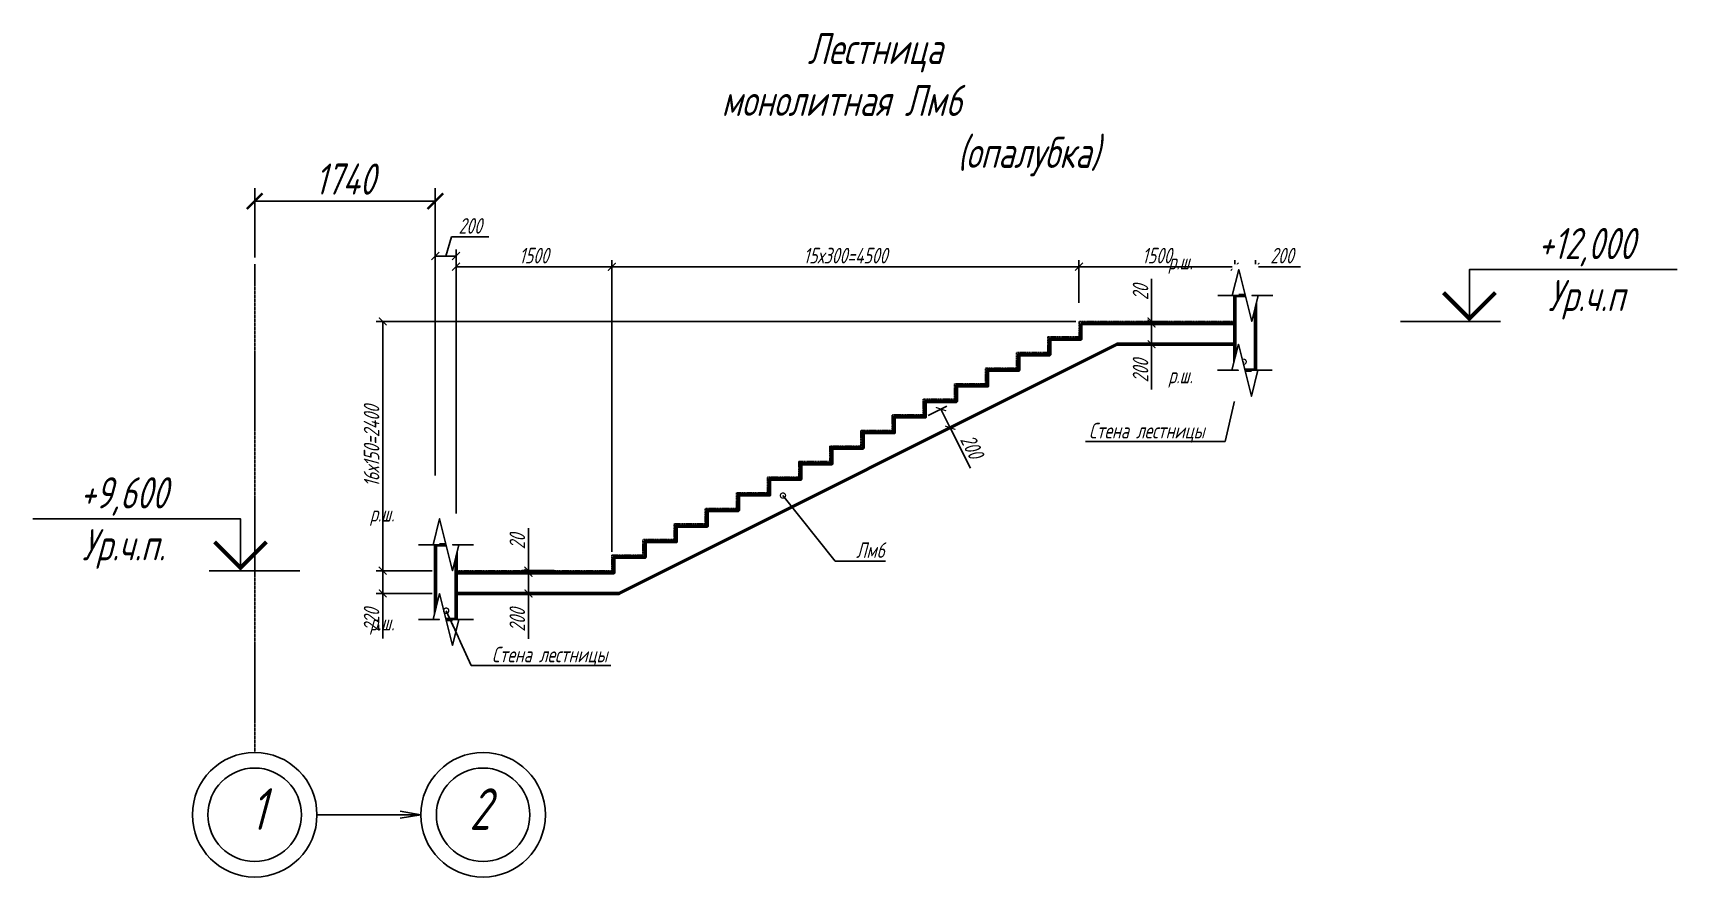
# Model space of a CAD drawing. Header units: millimetres. Extents: x 645 to 249636, y -127504 to 76561.
# Drawn here: x 111985 to 127823, y -35542 to -27414 of the extents above; entities that cross this region are included whole.
import ezdxf
from ezdxf import colors
from ezdxf.entities.mleader import LeaderData, LeaderLine
from ezdxf.enums import TextEntityAlignment as Align
from ezdxf.math import Vec2, Vec3

# ---------------------------------------------------------------- set-up
doc = ezdxf.new("R2010")
doc.units = ezdxf.units.MM
doc.linetypes.add('JIS_02_1.0', pattern=[2, 1, -1])
doc.linetypes.add('Штрихпунктирная', pattern=[11, 6, -2, 1, -2])
doc.layers.get('Defpoints').update_dxf_attribs({"color": 8})
for name, color, linetype, lineweight in [('монолит', 5, 'Continuous', 50), ('Обозначение', 94, 'Continuous', 25), ('Обозначения @ 100', 82, 'Continuous', 25), ('Основная', 7, 'Continuous', 60)]:
    doc.layers.add(name, color=color, linetype=linetype, lineweight=lineweight)
doc.layers.add('пол', color=7, linetype='JIS_02_1.0')
doc.styles.get("Standard").update_dxf_attribs({"font": 'simplex.shx', "width": 0.7, "oblique": 15, "height": 3})
doc.dimstyles.new('Default', dxfattribs={"dimtxt": 3, "dimasz": 1.5, "dimexe": 1.25, "dimexo": 0.625, "dimtad": 1, "dimdec": 0, "dimtxsty": 'Standard', "dimblk": 'ARCHTICK', "dimcen": 2.5, "dimadec": 0, "dimazin": 0, "dimtfac": 1, "dimtdec": 0, "dimtmove": 0, "dimatfit": 3, "dimfxl": 1, "dimarcsym": 0})

# ---------------------------------------------------------------- blocks, each defined once
blk = doc.blocks.new('_ArchTick')
at = {"color": 0, "linetype": 'ByBlock', "const_width": 0.15}
blk.add_lwpolyline([(-0.5, -0.5), (0.5, 0.5)], dxfattribs=at)
blk = doc.blocks.new('*D88')
at = {"layer": 'Defpoints', "color": 0, "transparency": 16777216}
for p in [(115354, -30192), (122061, -30192), (115861, -32592)]:
    blk.add_point(p, dxfattribs=at)
at = {"layer": 'Обозначение', "color": 0, "lineweight": -2, "transparency": 16777216}
for p, q in [((122030, -30192), (115291, -30192)), ((115354, -32592), (115354, -30192)), ((115830, -32592), (115291, -32592))]:
    blk.add_line(p, q, dxfattribs=at)
at = {"layer": 'Обозначение', "color": 0, "lineweight": -2, "transparency": 16777216, "xscale": 75, "yscale": 75, "zscale": 75}
for p, rotation in [((115354, -30192), 90), ((115354, -32592), 270)]:
    blk.add_blockref('_ArchTick', p, dxfattribs=dict(at, rotation=rotation))
at = {"layer": 'Обозначение', "color": 0, "transparency": 16777216, "insert": (115247, -31392), "char_height": 150, "attachment_point": 5, "rotation": 90}
blk.add_mtext('16х150=2400', dxfattribs=at)
blk = doc.blocks.new('*D82')
at = {"layer": 'Defpoints', "color": 0, "transparency": 16777216}
for p in [(122061, -29665), (122061, -30042), (117561, -32441)]:
    blk.add_point(p, dxfattribs=at)
at = {"layer": 'Обозначение', "color": 0, "lineweight": -2, "transparency": 16777216}
for p, q in [((117561, -32410), (117561, -29602)), ((122061, -30011), (122061, -29602)), ((117561, -29665), (122061, -29665))]:
    blk.add_line(p, q, dxfattribs=at)
at = {"layer": 'Обозначение', "color": 0, "lineweight": -2, "transparency": 16777216, "xscale": 75, "yscale": 75, "zscale": 75, "rotation": 180}
blk.add_blockref('_ArchTick', (117561, -29665), dxfattribs=at)
at = {"layer": 'Обозначение', "color": 0, "lineweight": -2, "transparency": 16777216, "xscale": 75, "yscale": 75, "zscale": 75}
blk.add_blockref('_ArchTick', (122061, -29665), dxfattribs=at)
at = {"layer": 'Обозначение', "color": 0, "transparency": 16777216, "insert": (119811, -29558), "char_height": 150, "attachment_point": 5}
blk.add_mtext('15х300=4500', dxfattribs=at)
blk = doc.blocks.new('_DotSmall')
at = {"color": 0, "linetype": 'ByBlock', "const_width": 0.5}
blk.add_lwpolyline([(-0.0625, 0, 1), (0.0625, 0, 1)], format="xyb", close=True, dxfattribs=at)
blk = doc.blocks.new('*D78')
at = {"layer": 'Defpoints', "color": 0, "transparency": 16777216}
for p in [(123561, -29665), (122061, -30042), (123561, -30042)]:
    blk.add_point(p, dxfattribs=at)
at = {"layer": 'Обозначение', "color": 0, "lineweight": -2, "transparency": 16777216}
for p, q in [((122061, -30011), (122061, -29602)), ((123561, -30011), (123561, -29602)), ((122061, -29665), (123561, -29665))]:
    blk.add_line(p, q, dxfattribs=at)
at = {"layer": 'Обозначение', "color": 0, "lineweight": -2, "transparency": 16777216, "xscale": 75, "yscale": 75, "zscale": 75, "rotation": 180}
blk.add_blockref('_ArchTick', (122061, -29665), dxfattribs=at)
at = {"layer": 'Обозначение', "color": 0, "lineweight": -2, "transparency": 16777216, "xscale": 75, "yscale": 75, "zscale": 75}
blk.add_blockref('_ArchTick', (123561, -29665), dxfattribs=at)
at = {"layer": 'Обозначение', "color": 0, "transparency": 16777216, "insert": (122811, -29558), "char_height": 150, "attachment_point": 5}
blk.add_mtext('1500', dxfattribs=at)
blk = doc.blocks.new('*D77')
at = {"layer": 'Defpoints', "color": 0, "transparency": 16777216}
for p in [(116061, -29665), (116061, -32441), (117561, -32441)]:
    blk.add_point(p, dxfattribs=at)
at = {"layer": 'Обозначение', "color": 0, "lineweight": -2, "transparency": 16777216}
for p, q in [((116061, -32410), (116061, -29602)), ((117561, -32410), (117561, -29602)), ((117561, -29665), (116061, -29665))]:
    blk.add_line(p, q, dxfattribs=at)
at = {"layer": 'Обозначение', "color": 0, "lineweight": -2, "transparency": 16777216, "xscale": 75, "yscale": 75, "zscale": 75, "rotation": 180}
blk.add_blockref('_ArchTick', (116061, -29665), dxfattribs=at)
at = {"layer": 'Обозначение', "color": 0, "lineweight": -2, "transparency": 16777216, "xscale": 75, "yscale": 75, "zscale": 75}
blk.add_blockref('_ArchTick', (117561, -29665), dxfattribs=at)
at = {"layer": 'Обозначение', "color": 0, "transparency": 16777216, "insert": (116811, -29558), "char_height": 150, "attachment_point": 5}
blk.add_mtext('1500', dxfattribs=at)
blk = doc.blocks.new('*U24')
at = {"color": 0, "linetype": 'ByBlock', "lineweight": -2}
blk.add_line((-3, 0), (-12.63, 0), dxfattribs=at)
blk.add_lwpolyline([(-9.63, 0), (-9.63, 5), (-29.63, 5)], dxfattribs=at)
at = {"color": 0, "linetype": 'ByBlock', "lineweight": -2, "const_width": 0.4}
blk.add_lwpolyline([(-7.13, 2.78), (-9.63, 0.28), (-12.13, 2.78)], dxfattribs=at)
at = {"color": 0, "linetype": 'ByBlock', "lineweight": -2, "oblique": 15}
for tag, p in [('ОТМЕТКА', (-20.88, 7.5)), ('НТЕКСТ', (-20.88, 2.5))]:
    blk.add_attdef(tag, text='', height=3, dxfattribs=at).set_placement(p, align=Align.MIDDLE_CENTER)
blk = doc.blocks.new('*U25')
at = {"color": 0, "linetype": 'ByBlock', "lineweight": -2}
blk.add_line((3, 0), (11.72, 0), dxfattribs=at)
blk.add_lwpolyline([(8.72, 0), (8.72, 5), (28.72, 5)], dxfattribs=at)
at = {"color": 0, "linetype": 'ByBlock', "lineweight": -2, "const_width": 0.4}
blk.add_lwpolyline([(6.22, 2.78), (8.72, 0.28), (11.22, 2.78)], dxfattribs=at)
at = {"color": 0, "linetype": 'ByBlock', "lineweight": -2, "oblique": 15}
for tag, p in [('ОТМЕТКА', (19.97, 7.5)), ('НТЕКСТ', (19.97, 2.5))]:
    blk.add_attdef(tag, text='', height=3, dxfattribs=at).set_placement(p, align=Align.MIDDLE_CENTER)
blk = doc.blocks.new('*D108')
at = {"layer": 'Defpoints', "color": 0, "transparency": 16777216}
for p in [(122760, -30192), (122890, -30192), (122890, -30212)]:
    blk.add_point(p, dxfattribs=at)
at = {"layer": 'Обозначение', "color": 0, "lineweight": -2, "transparency": 16777216}
for p, q in [((122760, -30192), (122760, -29782)), ((122859, -30192), (122698, -30192)), ((122859, -30212), (122698, -30212)), ((122760, -30212), (122760, -30192)), ((122760, -30212), (122760, -30287))]:
    blk.add_line(p, q, dxfattribs=at)
at = {"layer": 'Обозначение', "color": 0, "lineweight": -2, "transparency": 16777216, "xscale": 75, "yscale": 75, "zscale": 75}
for p, rotation in [((122760, -30192), 270), ((122760, -30212), 90)]:
    blk.add_blockref('_ArchTick', p, dxfattribs=dict(at, rotation=rotation))
at = {"layer": 'Обозначение', "color": 0, "transparency": 16777216, "insert": (122654, -29912), "char_height": 150, "attachment_point": 5, "rotation": 90}
blk.add_mtext('20', dxfattribs=at)
blk = doc.blocks.new('*D109')
at = {"layer": 'Defpoints', "color": 0, "transparency": 16777216}
for p in [(122909, -30212), (122760, -30412), (122909, -30412)]:
    blk.add_point(p, dxfattribs=at)
at = {"layer": 'Обозначение', "color": 0, "lineweight": -2, "transparency": 16777216}
for p, q in [((122878, -30212), (122698, -30212)), ((122760, -30212), (122760, -30412)), ((122878, -30412), (122698, -30412)), ((122760, -30412), (122760, -30847))]:
    blk.add_line(p, q, dxfattribs=at)
at = {"layer": 'Обозначение', "color": 0, "lineweight": -2, "transparency": 16777216, "xscale": 75, "yscale": 75, "zscale": 75}
for p, rotation in [((122760, -30212), 90), ((122760, -30412), 270)]:
    blk.add_blockref('_ArchTick', p, dxfattribs=dict(at, rotation=rotation))
at = {"layer": 'Обозначение', "color": 0, "transparency": 16777216, "insert": (122654, -30667), "char_height": 150, "attachment_point": 5, "rotation": 90}
blk.add_mtext('200', dxfattribs=at)
blk = doc.blocks.new('*D110')
at = {"layer": 'Defpoints', "color": 0, "transparency": 16777216}
for p in [(116977, -32612), (116758, -32812), (116977, -32812)]:
    blk.add_point(p, dxfattribs=at)
at = {"layer": 'Обозначение', "color": 0, "lineweight": -2, "transparency": 16777216}
for p, q in [((116946, -32612), (116695, -32612)), ((116758, -32612), (116758, -32812)), ((116946, -32812), (116695, -32812)), ((116758, -32812), (116758, -33247))]:
    blk.add_line(p, q, dxfattribs=at)
at = {"layer": 'Обозначение', "color": 0, "lineweight": -2, "transparency": 16777216, "xscale": 75, "yscale": 75, "zscale": 75}
for p, rotation in [((116758, -32612), 90), ((116758, -32812), 270)]:
    blk.add_blockref('_ArchTick', p, dxfattribs=dict(at, rotation=rotation))
at = {"layer": 'Обозначение', "color": 0, "transparency": 16777216, "insert": (116651, -33067), "char_height": 150, "attachment_point": 5, "rotation": 90}
blk.add_mtext('200', dxfattribs=at)
blk = doc.blocks.new('*D111')
at = {"layer": 'Defpoints', "color": 0, "transparency": 16777216}
for p in [(116758, -32591), (117039, -32591), (117039, -32612)]:
    blk.add_point(p, dxfattribs=at)
at = {"layer": 'Обозначение', "color": 0, "lineweight": -2, "transparency": 16777216}
for p, q in [((116758, -32591), (116758, -32181)), ((117007, -32591), (116695, -32591)), ((117007, -32612), (116695, -32612)), ((116758, -32612), (116758, -32591)), ((116758, -32612), (116758, -32687))]:
    blk.add_line(p, q, dxfattribs=at)
at = {"layer": 'Обозначение', "color": 0, "lineweight": -2, "transparency": 16777216, "xscale": 75, "yscale": 75, "zscale": 75}
for p, rotation in [((116758, -32591), 270), ((116758, -32612), 90)]:
    blk.add_blockref('_ArchTick', p, dxfattribs=dict(at, rotation=rotation))
at = {"layer": 'Обозначение', "color": 0, "transparency": 16777216, "insert": (116651, -32311), "char_height": 150, "attachment_point": 5, "rotation": 90}
blk.add_mtext('20', dxfattribs=at)
blk = doc.blocks.new('*D112')
at = {"layer": 'Defpoints', "color": 0, "transparency": 16777216}
for p in [(123761, -29665), (123561, -29942), (123761, -29942)]:
    blk.add_point(p, dxfattribs=at)
at = {"layer": 'Обозначение', "color": 0, "lineweight": -2, "transparency": 16777216}
for p, q in [((123561, -29911), (123561, -29602)), ((123761, -29911), (123761, -29602)), ((123561, -29665), (123761, -29665)), ((123761, -29665), (124196, -29665))]:
    blk.add_line(p, q, dxfattribs=at)
at = {"layer": 'Обозначение', "color": 0, "lineweight": -2, "transparency": 16777216, "xscale": 75, "yscale": 75, "zscale": 75, "rotation": 180}
blk.add_blockref('_ArchTick', (123561, -29665), dxfattribs=at)
at = {"layer": 'Обозначение', "color": 0, "lineweight": -2, "transparency": 16777216, "xscale": 75, "yscale": 75, "zscale": 75}
blk.add_blockref('_ArchTick', (123761, -29665), dxfattribs=at)
at = {"layer": 'Обозначение', "color": 0, "transparency": 16777216, "insert": (124016, -29558), "char_height": 150, "attachment_point": 5}
blk.add_mtext('200', dxfattribs=at)
blk = doc.blocks.new('*D113')
at = {"layer": 'Defpoints', "color": 0, "transparency": 16777216}
for p in [(120581, -31112), (120670, -31290), (120821, -31215)]:
    blk.add_point(p, dxfattribs=at)
at = {"layer": 'Обозначение', "color": 0, "lineweight": -2, "transparency": 16777216}
for p, q in [((120609, -31098), (120788, -31008)), ((120732, -31036), (120821, -31215)), ((120698, -31276), (120877, -31187)), ((120821, -31215), (121016, -31604))]:
    blk.add_line(p, q, dxfattribs=at)
at = {"layer": 'Обозначение', "color": 0, "lineweight": -2, "transparency": 16777216, "xscale": 75, "yscale": 75, "zscale": 75}
for p, rotation in [((120732, -31036), 116.5685892459455), ((120821, -31215), 296.5685892459455)]:
    blk.add_blockref('_ArchTick', p, dxfattribs=dict(at, rotation=rotation))
at = {"layer": 'Обозначение', "color": 0, "transparency": 16777216, "insert": (121030, -31396), "char_height": 150, "attachment_point": 5, "rotation": 296.5686}
blk.add_mtext('200', dxfattribs=at)
blk = doc.blocks.new('*D114')
at = {"layer": 'Defpoints', "color": 0, "transparency": 16777216}
for p in [(115862, -32592), (115354, -32811), (115862, -32811)]:
    blk.add_point(p, dxfattribs=at)
at = {"layer": 'Обозначение', "color": 0, "lineweight": -2, "transparency": 16777216}
for p, q in [((115831, -32592), (115291, -32592)), ((115354, -32592), (115354, -32811)), ((115831, -32811), (115291, -32811)), ((115354, -32811), (115354, -33246))]:
    blk.add_line(p, q, dxfattribs=at)
at = {"layer": 'Обозначение', "color": 0, "lineweight": -2, "transparency": 16777216, "xscale": 75, "yscale": 75, "zscale": 75}
for p, rotation in [((115354, -32592), 90), ((115354, -32811), 270)]:
    blk.add_blockref('_ArchTick', p, dxfattribs=dict(at, rotation=rotation))
at = {"layer": 'Обозначение', "color": 0, "transparency": 16777216, "insert": (115247, -33066), "char_height": 150, "attachment_point": 5, "rotation": 90}
blk.add_mtext('220', dxfattribs=at)
blk = doc.blocks.new('*U124')
at = {"color": 0, "linetype": 'ByBlock', "lineweight": -2}
for points in [[(0, 0.64), (-3, 0.64), (-3, 1.25), (0, 1.25)], [(0, -0.64), (-3, -0.64), (-3, -1.25), (0, -1.25)]]:
    blk.add_wipeout(points, dxfattribs=at)
blk.add_wipeout([(-3, -1.25), (0, -1.25), (-2.5, -0.62), (2.5, 0.62), (0, 1.25), (-3, 1.25)], dxfattribs=at)
at = {"color": 0, "linetype": 'ByBlock', "lineweight": -2, "ltscale": 100}
for points in [[(0, 1.25), (0, 0.64), (0, 2.64)], [(0, -1.25), (-2.5, -0.62), (2.5, 0.62), (0, 1.25)], [(0, -2.64), (0, -0.64), (0, -1.25)]]:
    blk.add_lwpolyline(points, dxfattribs=at)
blk = doc.blocks.new('_Open')
at = {"color": 0, "linetype": 'ByBlock', "lineweight": -2}
for p, q in [((-1, 0.167), (0, 0)), ((-1, -0.167), (0, 0)), ((0, 0), (-1, 0))]:
    blk.add_line(p, q, dxfattribs=at)
blk = doc.blocks.new('*D1005')
at = {"layer": 'Defpoints', "color": 0, "transparency": 16777216}
for p in [(114121, -29034), (114121, -29639), (115861, -30159)]:
    blk.add_point(p, dxfattribs=at)
at = {"layer": 'Обозначение', "color": 0, "lineweight": -2, "transparency": 16777216}
for p, q in [((114121, -29577), (114121, -28909)), ((115861, -30096), (115861, -28909)), ((115861, -29034), (114121, -29034))]:
    blk.add_line(p, q, dxfattribs=at)
at = {"layer": 'Обозначение', "color": 0, "lineweight": -2, "transparency": 16777216, "xscale": 150, "yscale": 150, "zscale": 150, "rotation": 180}
blk.add_blockref('_ArchTick', (114121, -29034), dxfattribs=at)
at = {"layer": 'Обозначение', "color": 0, "lineweight": -2, "transparency": 16777216, "xscale": 150, "yscale": 150, "zscale": 150}
blk.add_blockref('_ArchTick', (115861, -29034), dxfattribs=at)
at = {"layer": 'Обозначение', "color": 0, "transparency": 16777216, "insert": (114991, -28821), "char_height": 300, "attachment_point": 5}
blk.add_mtext('1740', dxfattribs=at)
blk = doc.blocks.new('*D1010')
at = {"layer": 'Defpoints', "color": 0, "transparency": 16777216}
for p in [(115861, -29562), (115861, -31706), (116061, -31706)]:
    blk.add_point(p, dxfattribs=at)
at = {"layer": 'Обозначение', "color": 0, "lineweight": -2, "transparency": 16777216}
for p, q in [((115961, -29562), (116017, -29378)), ((116017, -29378), (116377, -29378)), ((115861, -31674), (115861, -29500)), ((116061, -29562), (115861, -29562)), ((116061, -31674), (116061, -29500))]:
    blk.add_line(p, q, dxfattribs=at)
at = {"layer": 'Обозначение', "color": 0, "lineweight": -2, "transparency": 16777216, "xscale": 75, "yscale": 75, "zscale": 75, "rotation": 180}
blk.add_blockref('_ArchTick', (115861, -29562), dxfattribs=at)
at = {"layer": 'Обозначение', "color": 0, "lineweight": -2, "transparency": 16777216, "xscale": 75, "yscale": 75, "zscale": 75}
blk.add_blockref('_ArchTick', (116061, -29562), dxfattribs=at)
at = {"layer": 'Обозначение', "color": 0, "transparency": 16777216, "insert": (116197, -29272), "char_height": 150, "attachment_point": 5}
blk.add_mtext('200', dxfattribs=at)

msp = doc.modelspace()

# ---------------------------------------------------------------- linework, layer by layer
at = {"layer": 'монолит', "ltscale": 5}
for p, q in [((123561.227, -29941.766), (123561.227, -30661.766)), ((123761.227, -29941.766), (123761.227, -30661.766)), ((116061.231, -32341.36), (116061.231, -33061.36))]:
    msp.add_line(p, q, dxfattribs=at)
at = {"layer": 'Обозначение', "linetype": 'Штрихпунктирная', "ltscale": 0.5}
msp.add_line((114121.231, -34341.702), (114121.231, -29639.077), dxfattribs=at)
at = {"layer": 'Обозначение'}
for centre, radius in [((114121.231, -34941.702), 600), ((116321.231, -34941.702), 600), ((114121.231, -34941.702), 450), ((116321.231, -34941.702), 450)]:
    msp.add_circle(centre, radius, dxfattribs=at)
at = {"layer": 'Основная'}
for points in [[(123561.227, -29941.766), (123761.227, -29941.766), (123761.227, -30661.766), (123561.227, -30661.766)], [(115862.231, -32341.36), (116062.231, -32341.36), (116062.231, -33061.36), (115862.231, -33061.36)]]:
    msp.add_lwpolyline(points, close=True, dxfattribs=at)
at = {"layer": 'Основная', "color": 6}
msp.add_lwpolyline([(122080.35, -30211.767), (122080.35, -30361.767), (121780.35, -30361.767), (121780.35, -30511.767), (121480.35, -30511.767), (121480.35, -30661.767), (121181.089, -30661.767), (121181.089, -30811.767), (120881.089, -30811.767), (120881.089, -30961.767), (120581.089, -30961.767), (120581.089, -31111.767), (120281.089, -31111.767), (120281.089, -31261.767), (119981.089, -31261.767), (119981.089, -31411.767), (119681.089, -31411.767), (119681.089, -31561.767), (119381.089, -31561.767), (119381.089, -31711.767), (119081.089, -31711.767), (119081.089, -31861.767), (118781.089, -31861.767), (118781.089, -32011.767), (118481.089, -32011.767), (118481.089, -32161.767), (118181.089, -32161.767), (118181.089, -32311.767), (117881.089, -32311.767), (117881.089, -32461.767), (117581.089, -32461.767), (117581.089, -32611.767), (116061.231, -32611.767), (116061.231, -32811.767), (117628.303, -32811.767), (122427.562, -30411.767), (123561.227, -30411.766), (123561.227, -30211.767), (122080.35, -30211.767)], dxfattribs=at)
at = {"layer": 'пол'}
msp.add_lwpolyline([(123562.227, -30191.766), (122061.419, -30191.766), (122061.419, -30341.36), (121760.403, -30341.36), (121760.403, -30491.36), (121460.403, -30491.36), (121460.403, -30641.36), (121161.142, -30641.36), (121161.142, -30791.36), (120861.142, -30791.36), (120861.142, -30941.36), (120561.142, -30941.36), (120561.142, -31091.36), (120261.142, -31091.36), (120261.142, -31241.36), (119961.142, -31241.36), (119961.142, -31391.36), (119661.142, -31391.36), (119661.142, -31541.36), (119361.142, -31541.36), (119361.142, -31691.36), (119061.142, -31691.36), (119061.142, -31841.36), (118761.142, -31841.36), (118761.142, -31991.36), (118461.142, -31991.36), (118461.142, -32141.36), (118161.142, -32141.36), (118161.142, -32291.36), (117861.142, -32291.36), (117861.142, -32441.36), (117561.142, -32441.36), (117561.142, -32591.36), (116062.231, -32591.36)], dxfattribs=at)

# ---------------------------------------------------------------- block references
at = {"layer": 'Обозначение'}
ref = msp.add_blockref('*U24', (124859.421, -30192.037), dxfattribs=dict(at, xscale=-100, yscale=100, zscale=100))
ref.add_attrib('ОТМЕТКА', '+12,000', dxfattribs={"layer": '0', "color": 0, "linetype": 'ByBlock', "lineweight": -2, "height": 300, "oblique": 15, "width": 0.7}).set_placement((126947.687, -29442.037), align=Align.MIDDLE_CENTER)
ref.add_attrib('НТЕКСТ', 'Ур.ч.п', dxfattribs={"layer": '0', "color": 0, "linetype": 'ByBlock', "lineweight": -2, "height": 300, "oblique": 15, "width": 0.7}).set_placement((126947.687, -29942.037), align=Align.MIDDLE_CENTER)
ref = msp.add_blockref('*U25', (114856.24, -32591.963), dxfattribs=dict(at, xscale=-100, yscale=100, zscale=100))
ref.add_attrib('ОТМЕТКА', '+9,600', dxfattribs={"layer": '0', "color": 0, "linetype": 'ByBlock', "lineweight": -2, "height": 300, "oblique": 15, "width": 0.7}).set_placement((112859.631, -31841.963), align=Align.MIDDLE_CENTER)
ref.add_attrib('НТЕКСТ', 'Ур.ч.п.', dxfattribs={"layer": '0', "color": 0, "linetype": 'ByBlock', "lineweight": -2, "height": 300, "oblique": 15, "width": 0.7}).set_placement((112859.631, -32341.963), align=Align.MIDDLE_CENTER)

# ---------------------------------------------------------------- texts
at = {"layer": 'Обозначение', "char_height": 150, "attachment_point": 1}
for s, insert, width in [('\\pi829.67838;{\\H2x;Лестница монолитная Лм6\\P\\pi2272.33407;(опалубка)}', (118618.106, -27413.211), 3109.12899), ('р.ш.', (122921.194, -29541.447), 243.6856), ('р.ш.', (122921.194, -30637.28), 243.6856), ('р.ш.', (115230.906, -31968.572), 243.6856), ('р.ш.', (115230.906, -33016.797), 243.6856)]:
    msp.add_mtext(s, dxfattribs=dict(at, insert=insert, width=width))
at = {"layer": 'Обозначение', "char_height": 400, "attachment_point": 1}
for s, insert in [('1', (114080.542, -34686.662)), ('2', (116189.063, -34686.662))]:
    msp.add_mtext_dynamic_manual_height_columns(s, width=1353.65837, gutter_width=1500, heights=[0], dxfattribs=dict(at, insert=insert))

# ---------------------------------------------------------------- dimensions: what is measured, and where the dimension line sits
at = {"layer": 'Обозначение'}
for base, p1, p2, picture, middle in [((114121.231, -29033.563), (115861.231, -30158.92), (114121.231, -29639.077), '*D1005', (114991.231, -28821.063)), ((116061.231, -29664.534), (117561.142, -32441.36), (116061.231, -32441.36), '*D77', (116811.187, -29558.284)), ((123561.158, -29664.534), (122061.419, -30041.836), (123561.158, -30041.836), '*D78', (122811.288, -29558.284)), ((123761.227, -29664.534), (123561.227, -29941.766), (123761.227, -29941.766), '*D112', (124016.246, -29558.284))]:
    dim = msp.add_linear_dim(base=base, p1=p1, p2=p2, dimstyle='Default', dxfattribs=at)
    dim.commit()
    dim.dimension.update_dxf_attribs({"geometry": picture, "text_midpoint": middle})
dim = msp.add_linear_dim(base=(115861.231, -29562.298), p1=(116061.231, -31705.714), p2=(115861.231, -31705.714), dimstyle='Default', override={"dimtmove": 1}, dxfattribs=at)
dim.commit()
dim.dimension.update_dxf_attribs({"geometry": '*D1010', "text_midpoint": (116047.794, -29271.673)})
dim = msp.add_linear_dim(base=(122061.419, -29664.534), p1=(117561.142, -32441.36), p2=(122061.419, -30041.836), text='15х300=<>', dimstyle='Default', dxfattribs=at)
dim.commit()
dim.dimension.update_dxf_attribs({"geometry": '*D82', "text_midpoint": (119811.28, -29558.284)})
for base, p1, p2, picture, middle in [((122760.351, -30191.766), (122890.142, -30211.767), (122890.142, -30191.766), '*D108', (122654.101, -29911.748)), ((122760.351, -30411.766), (122909.229, -30211.767), (122909.229, -30411.766), '*D109', (122654.101, -30666.785)), ((116757.701, -32591.36), (117038.561, -32611.767), (117038.561, -32591.36), '*D111', (116651.451, -32311.342)), ((115353.564, -32811.36), (115862.231, -32591.836), (115862.231, -32811.36), '*D114', (115247.314, -33066.379)), ((116757.701, -32811.767), (116977.321, -32611.767), (116977.321, -32811.767), '*D110', (116651.451, -33066.785))]:
    dim = msp.add_linear_dim(base=base, p1=p1, p2=p2, angle=90, dimstyle='Default', dxfattribs=at)
    dim.commit()
    dim.dimension.update_dxf_attribs({"geometry": picture, "text_midpoint": middle})
dim = msp.add_linear_dim(base=(115353.564, -30191.766), p1=(115861.231, -32591.836), p2=(122061.419, -30191.766), angle=90, text='16х150=<>', dimstyle='Default', dxfattribs=at)
dim.commit()
dim.dimension.update_dxf_attribs({"geometry": '*D88', "text_midpoint": (115247.314, -31391.801)})
dim = msp.add_aligned_dim(p1=(120581.089, -31111.767), p2=(120670.449, -31290.459), distance=168.636, dimstyle='Default', dxfattribs=at)
dim.commit()
dim.dimension.update_dxf_attribs({"geometry": '*D113', "text_midpoint": (121030.369, -31395.599)})

# ---------------------------------------------------------------- leaders
ml = msp.add_multileader_mtext('Standard', dxfattribs=at)
ml.set_content('Стена лестницы', color=256)
ml.set_leader_properties()
ml.set_arrow_properties(name='DOTSMALL')
ml.build(insert=Vec2(0, 0))
ml.multileader.update_dxf_attribs({"text_left_attachment_type": 6, "text_right_attachment_type": 6, "dogleg_length": 2, "arrow_head_size": 100, "scale": 50})
ctx = ml.context
ctx.base_point, ctx.scale, ctx.char_height, ctx.arrow_head_size, ctx.landing_gap_size, ctx.plane_origin = Vec3(121782.095, -31347.781), 50, 150, 100, 100, Vec3(123594.565, -30862.996)
ctx.left_attachment, ctx.right_attachment, ctx.text_align_type = 6, 6, 2
notes = []
notes.append((ctx, [(0, (1, 1, 0), (123469.321, -31347.781), (-1, 0), 100, [(0, [(123647.453, -30579.853)], 0, [])])]))
ctx.mtext.insert, ctx.mtext.alignment, ctx.mtext.flow_direction = Vec3(123269.321, -31167.781), 3, 5
ml = msp.add_multileader_mtext('Standard', dxfattribs=at)
ml.set_content('Лм6', color=256)
ml.set_leader_properties()
ml.set_arrow_properties(name='DOTSMALL')
ml.build(insert=Vec2(0, 0))
ml.multileader.update_dxf_attribs({"text_left_attachment_type": 6, "text_right_attachment_type": 6, "dogleg_length": 2, "arrow_head_size": 100, "scale": 50})
ctx = ml.context
ctx.base_point, ctx.scale, ctx.char_height, ctx.arrow_head_size, ctx.landing_gap_size, ctx.plane_origin = Vec3(119813.957, -32498.24), 50, 150, 100, 100, Vec3(119209.615, -31868.315)
ctx.left_attachment, ctx.right_attachment = 6, 6
notes.append((ctx, [(0, (1, 1, 0), (119713.957, -32498.24), (1, 0), 100, [(0, [(119209.615, -31868.315)], 0, [])])]))
ctx.mtext.insert, ctx.mtext.flow_direction = Vec3(119913.957, -32318.24), 5
ml = msp.add_multileader_mtext('Standard', dxfattribs=at)
ml.set_content('', color=256)
ml.set_leader_properties()
ml.set_arrow_properties(name='OPEN')
ml.build(insert=Vec2(0, 0))
ml.multileader.update_dxf_attribs({"text_left_attachment_type": 6, "text_right_attachment_type": 6, "dogleg_length": 2, "arrow_head_size": 200, "scale": 100})
ctx = ml.context
ctx.base_point, ctx.scale, ctx.char_height, ctx.arrow_head_size, ctx.landing_gap_size, ctx.plane_origin = Vec3(114515.017, -34941.702), 100, 300, 200, 200, Vec3(115721.231, -34941.702)
ctx.left_attachment, ctx.right_attachment, ctx.text_align_type = 6, 6, 2
notes.append((ctx, [(0, (1, 1, 0), (115057.865, -34941.702), (-1, 0), 142.848, [(0, [(115721.231, -34941.702)], 0, [])])]))
ctx.mtext.insert, ctx.mtext.alignment, ctx.mtext.flow_direction = Vec3(114715.017, -34641.702), 3, 5
for ctx, leaders in notes:
    for number, flags, end, landing, length, lines in leaders:
        leader = LeaderData()
        leader.index, (leader.has_last_leader_line, leader.has_dogleg_vector, leader.attachment_direction) = number, flags
        leader.last_leader_point, leader.dogleg_vector, leader.dogleg_length = Vec3(end), Vec3(landing), length
        for number, points, colour, breaks in lines:
            line = LeaderLine()
            line.index, line.vertices, line.color, line.breaks = number, Vec3.list(points), colors.encode_raw_color(colour), breaks
            leader.lines.append(line)
        ctx.leaders.append(leader)

# ---------------------------------------------------------------- next in the draw order: block references
at = {"layer": 'Обозначения @ 100', "ltscale": 100, "xscale": 100, "yscale": 100, "zscale": 100}
for p, rotation in [((123662.906, -29941.766), 270), ((123659.548, -30661.766), 90.00000000000001), ((115963.91, -32341.36), 270), ((115963.91, -33061.36), 90.00000000000001)]:
    msp.add_blockref('*U124', p, dxfattribs=dict(at, rotation=rotation))

# ---------------------------------------------------------------- next in the draw order: leaders
at = {"layer": 'Обозначение'}
ml = msp.add_multileader_mtext('Standard', dxfattribs=at)
ml.set_content('Стена лестницы', color=256)
ml.set_leader_properties()
ml.set_arrow_properties(name='DOTSMALL')
ml.build(insert=Vec2(0, 0))
ml.multileader.update_dxf_attribs({"text_left_attachment_type": 6, "text_right_attachment_type": 6, "dogleg_length": 2, "arrow_head_size": 100, "scale": 50})
ctx = ml.context
ctx.base_point, ctx.scale, ctx.char_height, ctx.arrow_head_size, ctx.landing_gap_size, ctx.plane_origin = Vec3(116305.774, -33503.581), 50, 150, 100, 100, Vec3(115950.511, -33001.16)
ctx.left_attachment, ctx.right_attachment = 6, 6
notes = []
notes.append((ctx, [(1, (1, 1, 0), (116205.774, -33503.581), (1, 0), 100, [(0, [(115965.594, -32976.477)], 0, [])])]))
ctx.mtext.insert, ctx.mtext.flow_direction = Vec3(116405.774, -33323.581), 5
for ctx, leaders in notes:
    for number, flags, end, landing, length, lines in leaders:
        leader = LeaderData()
        leader.index, (leader.has_last_leader_line, leader.has_dogleg_vector, leader.attachment_direction) = number, flags
        leader.last_leader_point, leader.dogleg_vector, leader.dogleg_length = Vec3(end), Vec3(landing), length
        for number, points, colour, breaks in lines:
            line = LeaderLine()
            line.index, line.vertices, line.color, line.breaks = number, Vec3.list(points), colors.encode_raw_color(colour), breaks
            leader.lines.append(line)
        ctx.leaders.append(leader)

doc.saveas('drawing.dxf')
